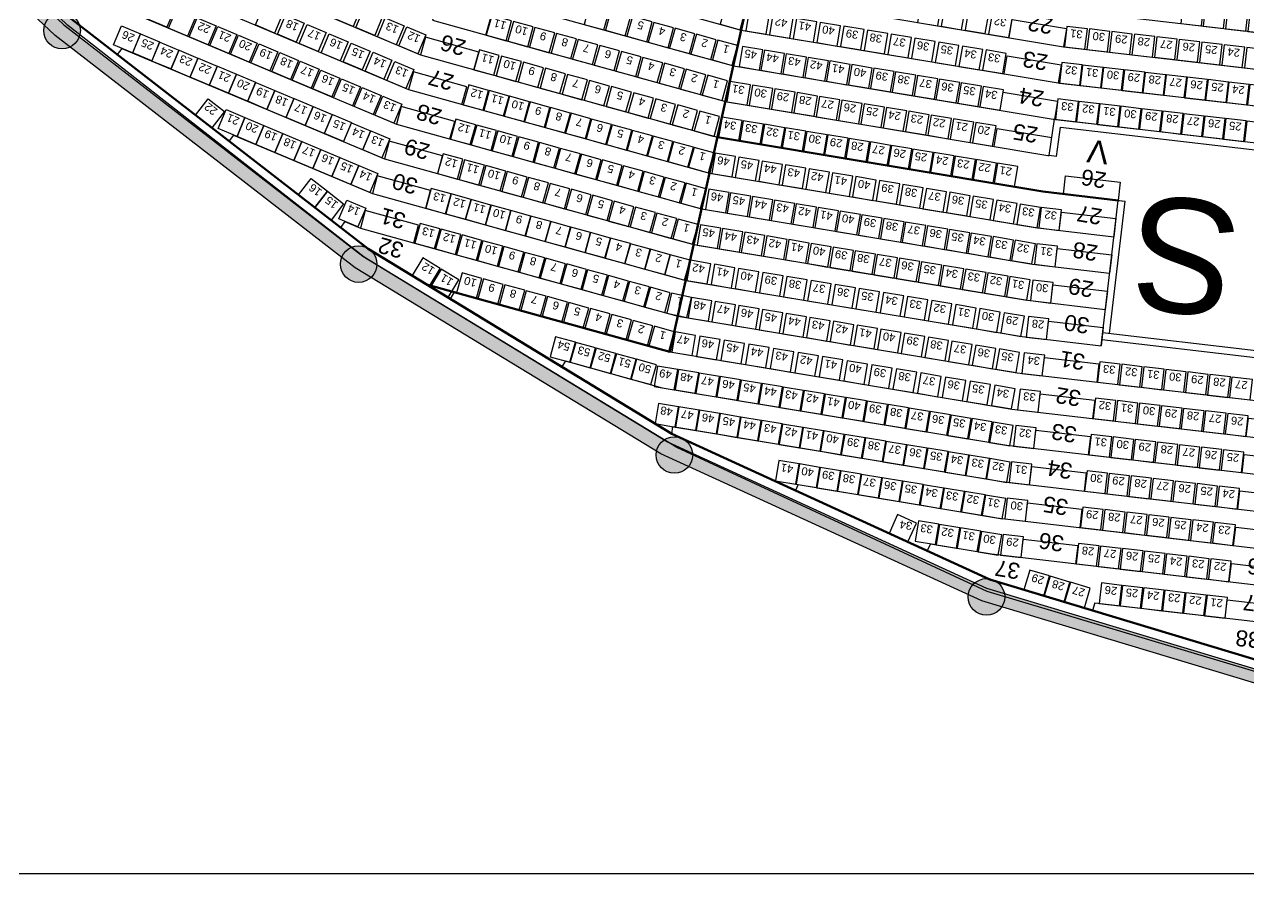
# Model space of a CAD drawing. Header units: millimetres. Extents: x 42980 to 202332, y 27411 to 140378.
# Drawn here: x 79614 to 106381, y 27411 to 45975 of the extents above; entities that cross this region are included whole.
import ezdxf
from ezdxf.enums import TextEntityAlignment as Align

# ---------------------------------------------------------------- set-up
doc = ezdxf.new("R2010")
doc.units = ezdxf.units.MM
doc.header["$LTSCALE"] = 100
doc.layers.get('0').update_dxf_attribs({"linetype": 'CONTINUOUS'})
for name, color, linetype in [('_insida yttervägg arena', 6, 'CONTINUOUS'), ('A-3312-EA-', 7, 'CONTINUOUS'), ('A-3312-FYLL', 7, 'CONTINUOUS'), ('A-3320-EA-', 3, 'CONTINUOUS'), ('A-3320-FYLL', 3, 'CONTINUOUS'), ('G-STOLAR_TELE_2', 3, 'CONTINUOUS'), ('R-RADER', 252, 'CONTINUOUS'), ('R-RADNUMMER', 4, 'CONTINUOUS'), ('R-STOLAR', 1, 'CONTINUOUS'), ('R-STOLNUMMER', 7, 'CONTINUOUS'), ('R-TRAPPA', 254, 'CONTINUOUS'), ('S-RADER', 252, 'CONTINUOUS'), ('S-RADNUMMER', 4, 'CONTINUOUS'), ('S-STOLAR', 1, 'CONTINUOUS'), ('S-STOLNUMMER', 7, 'CONTINUOUS'), ('S-TRAPPA', 254, 'CONTINUOUS'), ('SEKTIONS_NR', 4, 'CONTINUOUS'), ('T-RADER', 252, 'CONTINUOUS'), ('T-RADNUMMER', 4, 'CONTINUOUS'), ('T-STOLAR', 1, 'CONTINUOUS'), ('T-STOLNUMMER', 7, 'CONTINUOUS'), ('T-TRAPPA', 254, 'CONTINUOUS')]:
    doc.layers.add(name, color=color, linetype=linetype)
doc.layers.add('SEKTIONER', color=4, linetype='CONTINUOUS', lineweight=70)
doc.styles.add('ARIAL', font='arial.ttf')

# ---------------------------------------------------------------- blocks, each defined once
blk = doc.blocks.new('*U24')
at = {"layer": 'G-STOLAR_TELE_2'}
blk.add_circle((0, 0), 400, dxfattribs=at)
blk = doc.blocks.new('*U25')
at = {"layer": 'G-STOLAR_TELE_2'}
blk.add_circle((0, 0), 400, dxfattribs=at)
blk = doc.blocks.new('*U26')
at = {"layer": 'G-STOLAR_TELE_2'}
blk.add_circle((0, 0), 400, dxfattribs=at)
blk = doc.blocks.new('*U27')
at = {"layer": 'G-STOLAR_TELE_2'}
blk.add_circle((0, 0), 400, dxfattribs=at)

msp = doc.modelspace()

# ---------------------------------------------------------------- hatches: boundary and pattern name
at = {"layer": 'A-3312-FYLL'}
msp.add_hatch(color=256, dxfattribs=at).paths.add_polyline_path([(129833, 31226), (136958, 33371), (143974, 36585), (150660, 40658), (157173, 45689), (161384, 49663), (161149, 49854), (157029, 45966), (150490, 40906), (143833, 36850), (136852, 33652), (129766, 31519), (122453, 30391), (118753, 30391), (115053, 30391), (107739, 31519), (100653, 33652), (93673, 36850), (87015, 40906), (80476, 45966), (76356, 49854), (76121, 49663), (80332, 45689), (86845, 40658), (93532, 36585), (100547, 33371), (107673, 31226), (115030, 30091), (118753, 30091), (122476, 30091)])
at = {"layer": 'A-3320-FYLL'}
for points in [[(80835, 45841, 1), (80035, 45841, 1)], [(87321, 40736, 1), (86521, 40736, 1)], [(94226, 36562, 1), (93426, 36562, 1)], [(101050, 33459, 1), (100250, 33459, 1)]]:
    msp.add_hatch(color=256, dxfattribs=at).paths.add_polyline_path(points)

# ---------------------------------------------------------------- linework, layer by layer
msp.add_lwpolyline([(42980, 27411), (202332, 27411), (202332, 140378), (42980, 140378)], close=True)
at = {"layer": '_insida yttervägg arena'}
msp.add_lwpolyline([(107811, 31440), (100662, 33578), (93879, 36728), (87039, 40891), (80555, 45963), (76531, 49816), (77656, 50829), (74726, 54695)], dxfattribs=at)
at = {"layer": 'A-3312-EA-'}
for p, q in [((76356, 49854), (80476, 45966)), ((80281, 45737), (76121, 49663)), ((80476, 45966), (87015, 40906)), ((86844, 40658), (80281, 45737)), ((87015, 40906), (93673, 36850)), ((93532, 36585), (86844, 40658)), ((93673, 36850), (100653, 33652)), ((100547, 33371), (93532, 36585)), ((100653, 33652), (107739, 31519)), ((107673, 31226), (100547, 33371))]:
    msp.add_line(p, q, dxfattribs=at)
at = {"layer": 'R-RADER'}
for p, q in [((95461, 46637), (102331, 45490)), ((102443, 46283), (108810, 45539)), ((95288, 45854), (102219, 44698)), ((102331, 45490), (108739, 44742)), ((95115, 45072), (102107, 43906)), ((102219, 44698), (108668, 43945)), ((94941, 44290), (101994, 43113)), ((102107, 43906), (102135, 43902)), ((94768, 43508), (101882, 42321)), ((101994, 43113), (102024, 43110)), ((101882, 42321), (103681, 42111))]:
    msp.add_line(p, q, dxfattribs=at)
at = {"layer": 'R-STOLAR'}
for points in [[(99663, 46392), (99219, 46466), (99145, 46022), (99589, 45948)], [(100181, 46305), (99737, 46379), (99663, 45936), (100107, 45861)], [(105401, 46390), (104954, 46443), (104902, 45996), (105349, 45943)], [(105888, 46334), (105441, 46386), (105389, 45939), (105836, 45887)], [(106375, 46277), (105928, 46329), (105875, 45882), (106322, 45830)], [(95906, 46208), (95462, 46282), (95388, 45838), (95832, 45764)], [(96424, 46121), (95980, 46195), (95906, 45751), (96350, 45677)], [(96942, 46035), (96498, 46109), (96424, 45665), (96868, 45591)], [(100699, 46219), (100255, 46293), (100181, 45849), (100625, 45775)], [(101216, 46133), (100773, 46207), (100698, 45763), (101142, 45689)], [(106861, 46220), (106414, 46272), (106362, 45825), (106809, 45773)], [(97459, 45948), (97016, 46022), (96942, 45579), (97385, 45504)], [(97977, 45862), (97533, 45936), (97459, 45492), (97903, 45418)], [(98495, 45776), (98051, 45850), (97977, 45406), (98421, 45332)], [(102856, 45882), (102409, 45934), (102356, 45487), (102803, 45435)], [(103347, 45825), (102900, 45877), (102848, 45430), (103295, 45378)], [(103839, 45767), (103392, 45820), (103340, 45373), (103787, 45320)], [(99013, 45689), (98569, 45763), (98495, 45319), (98939, 45245)], [(99531, 45603), (99087, 45677), (99013, 45233), (99457, 45159)], [(100049, 45516), (99605, 45590), (99531, 45147), (99975, 45072)], [(100567, 45430), (100123, 45504), (100049, 45060), (100492, 44986)], [(104330, 45710), (103884, 45762), (103831, 45315), (104278, 45263)], [(104822, 45653), (104375, 45705), (104323, 45258), (104770, 45206)], [(105314, 45595), (104867, 45647), (104815, 45200), (105262, 45148)], [(105805, 45538), (105359, 45590), (105306, 45143), (105753, 45091)], [(106297, 45480), (105850, 45533), (105798, 45086), (106245, 45033)], [(95758, 45423), (95314, 45497), (95240, 45053), (95684, 44979)], [(96237, 45343), (95793, 45417), (95719, 44973), (96163, 44899)], [(96715, 45263), (96271, 45337), (96197, 44893), (96641, 44819)], [(97193, 45183), (96750, 45257), (96676, 44813), (97119, 44739)], [(101084, 45344), (100641, 45418), (100566, 44974), (101010, 44900)], [(106789, 45423), (106342, 45475), (106290, 45028), (106737, 44976)], [(97672, 45103), (97228, 45177), (97154, 44733), (97598, 44659)], [(98150, 45023), (97706, 45098), (97632, 44654), (98076, 44580)], [(98629, 44944), (98185, 45018), (98111, 44574), (98555, 44500)], [(102743, 45090), (102296, 45142), (102244, 44695), (102691, 44643)], [(103200, 45037), (102753, 45089), (102701, 44642), (103148, 44590)], [(103657, 44983), (103210, 45035), (103158, 44588), (103605, 44536)], [(104114, 44930), (103667, 44982), (103615, 44535), (104062, 44483)], [(95489, 44655), (95045, 44729), (94971, 44285), (95415, 44211)], [(99107, 44864), (98663, 44938), (98589, 44494), (99033, 44420)], [(99585, 44784), (99142, 44858), (99067, 44414), (99511, 44340)], [(100064, 44704), (99620, 44778), (99546, 44334), (99990, 44260)], [(104571, 44876), (104124, 44929), (104072, 44482), (104519, 44430)], [(105028, 44823), (104581, 44875), (104529, 44428), (104976, 44376)], [(105485, 44770), (105038, 44822), (104985, 44375), (105432, 44323)], [(105941, 44716), (105495, 44769), (105442, 44322), (105889, 44269)], [(106398, 44663), (105951, 44715), (105899, 44268), (106346, 44216)], [(95977, 44574), (95533, 44648), (95459, 44204), (95903, 44130)], [(96465, 44492), (96021, 44566), (95947, 44122), (96391, 44048)], [(96953, 44411), (96510, 44485), (96436, 44041), (96879, 43967)], [(100542, 44624), (100098, 44698), (100024, 44255), (100468, 44181)], [(101021, 44545), (100577, 44619), (100503, 44175), (100946, 44101)], [(106855, 44610), (106408, 44662), (106356, 44215), (106803, 44163)], [(97442, 44329), (96998, 44403), (96924, 43959), (97368, 43885)], [(97930, 44248), (97486, 44322), (97412, 43878), (97856, 43804)], [(98418, 44166), (97974, 44240), (97900, 43796), (98344, 43722)], [(102660, 44294), (102213, 44346), (102160, 43899), (102607, 43847)], [(103119, 44241), (102672, 44293), (102619, 43846), (103066, 43794)], [(103577, 44187), (103130, 44239), (103078, 43792), (103525, 43740)], [(104036, 44133), (103589, 44186), (103537, 43739), (103984, 43686)], [(95310, 43874), (94867, 43948), (94792, 43504), (95236, 43430)], [(98906, 44085), (98463, 44159), (98389, 43715), (98832, 43641)], [(99395, 44003), (98951, 44077), (98877, 43634), (99321, 43559)], [(99883, 43922), (99439, 43996), (99365, 43552), (99809, 43478)], [(100371, 43840), (99927, 43914), (99853, 43471), (100297, 43397)], [(104495, 44080), (104048, 44132), (103996, 43685), (104443, 43633)], [(104954, 44026), (104507, 44078), (104455, 43632), (104902, 43579)], [(105413, 43973), (104966, 44025), (104914, 43578), (105361, 43526)], [(105872, 43919), (105425, 43971), (105373, 43524), (105820, 43472)], [(106331, 43866), (105884, 43918), (105832, 43471), (106279, 43419)], [(95774, 43796), (95330, 43870), (95256, 43427), (95700, 43352)], [(96238, 43719), (95794, 43793), (95720, 43349), (96164, 43275)], [(96701, 43642), (96257, 43716), (96183, 43272), (96627, 43198)], [(97165, 43564), (96721, 43638), (96647, 43195), (97091, 43120)], [(100859, 43759), (100416, 43833), (100342, 43389), (100785, 43315)], [(106790, 43812), (106343, 43864), (106290, 43417), (106737, 43365)], [(97628, 43487), (97184, 43561), (97110, 43117), (97554, 43043)], [(98092, 43410), (97648, 43484), (97574, 43040), (98018, 42966)], [(98556, 43332), (98112, 43406), (98038, 42962), (98481, 42888)], [(99019, 43255), (98575, 43329), (98501, 42885), (98945, 42811)], [(99483, 43178), (99039, 43252), (98965, 42808), (99409, 42734)], [(99946, 43100), (99502, 43174), (99428, 42730), (99872, 42656)], [(100410, 43023), (99966, 43097), (99892, 42653), (100336, 42579)], [(100873, 42946), (100430, 43020), (100356, 42576), (100799, 42502)], [(101337, 42868), (100893, 42942), (100819, 42498), (101263, 42424)]]:
    msp.add_lwpolyline(points, close=True, dxfattribs=at)
at = {"layer": 'R-TRAPPA'}
for p, q in [((102024, 43110), (102135, 43902)), ((102135, 43902), (108597, 43148)), ((100820, 43309), (100886, 43704)), ((100886, 43704), (102080, 43505)), ((102178, 43092), (102268, 43731)), ((102178, 43092), (102024, 43110))]:
    msp.add_line(p, q, dxfattribs=at)
for points in [[(101148, 45688), (101213, 46082), (102397, 45885), (102331, 45490)], [(101035, 44896), (101101, 45290), (102285, 45093), (102219, 44698)], [(100952, 44100), (101017, 44494), (102201, 44297), (102135, 43902)], [(102268, 43731), (108402, 43015)], [(102335, 42268), (102381, 42665), (103573, 42526), (103527, 42129)]]:
    msp.add_lwpolyline(points, dxfattribs=at)
at = {"layer": 'S-RADER'}
for p, q in [((94595, 42726), (101770, 41529)), ((94422, 41944), (101657, 40736)), ((101770, 41529), (103434, 41334)), ((87128, 41071), (93767, 37027)), ((94248, 41162), (101545, 39944)), ((101657, 40736), (103341, 40540)), ((94075, 40379), (101433, 39152)), ((101545, 39944), (103249, 39745)), ((93902, 39597), (101321, 38359)), ((101433, 39152), (103156, 38951)), ((93729, 38815), (101208, 37567)), ((91441, 38620), (91363, 38491)), ((91441, 38620), (93555, 38033)), ((101321, 38359), (108100, 37568)), ((93555, 38033), (101096, 36775)), ((101208, 37567), (108029, 36771)), ((93767, 37027), (93793, 37182)), ((93767, 37027), (100724, 33840)), ((93793, 37182), (100984, 35982)), ((101096, 36775), (107958, 35974)), ((96529, 35915), (96471, 35788)), ((96529, 35915), (100871, 35190)), ((100984, 35982), (107887, 35176)), ((100871, 35190), (107816, 34379)), ((99426, 34620), (99356, 34467)), ((99426, 34620), (100759, 34398)), ((100759, 34398), (107745, 33582)), ((100724, 33840), (107783, 31715)), ((103021, 33328), (102971, 33163)), ((103021, 33328), (107675, 32785))]:
    msp.add_line(p, q, dxfattribs=at)
at = {"layer": 'S-STOLAR'}
for points in [[(95163, 43087), (94719, 43161), (94645, 42717), (95089, 42643)], [(95676, 43002), (95232, 43076), (95158, 42632), (95602, 42558)], [(96189, 42916), (95745, 42990), (95671, 42546), (96115, 42472)], [(96702, 42830), (96258, 42905), (96184, 42461), (96628, 42387)], [(97215, 42745), (96771, 42819), (96697, 42375), (97141, 42301)], [(97728, 42659), (97284, 42733), (97210, 42290), (97654, 42215)], [(98241, 42574), (97797, 42648), (97723, 42204), (98167, 42130)], [(98754, 42488), (98310, 42562), (98236, 42118), (98680, 42044)], [(95021, 42300), (94578, 42374), (94503, 41930), (94947, 41856)], [(95500, 42220), (95056, 42294), (94982, 41850), (95426, 41776)], [(99267, 42403), (98823, 42477), (98749, 42033), (99192, 41959)], [(99779, 42317), (99336, 42391), (99262, 41947), (99705, 41873)], [(100292, 42231), (99848, 42306), (99774, 41862), (100218, 41788)], [(95978, 42140), (95534, 42214), (95460, 41770), (95904, 41696)], [(96457, 42060), (96013, 42134), (95939, 41691), (96382, 41616)], [(96935, 41981), (96491, 42055), (96417, 41611), (96861, 41537)], [(100805, 42146), (100361, 42220), (100287, 41776), (100731, 41702)], [(101318, 42060), (100874, 42134), (100800, 41690), (101244, 41616)], [(101831, 41975), (101387, 42049), (101313, 41605), (101757, 41531)], [(97413, 41901), (96969, 41975), (96895, 41531), (97339, 41457)], [(97892, 41821), (97448, 41895), (97374, 41451), (97818, 41377)], [(98370, 41741), (97926, 41815), (97852, 41371), (98296, 41297)], [(102294, 41921), (101848, 41973), (101795, 41526), (102242, 41474)], [(94840, 41519), (94396, 41593), (94322, 41149), (94766, 41075)], [(95323, 41438), (94879, 41512), (94805, 41069), (95249, 40995)], [(98848, 41661), (98405, 41735), (98331, 41291), (98774, 41217)], [(99327, 41581), (98883, 41656), (98809, 41212), (99253, 41138)], [(99805, 41502), (99361, 41576), (99287, 41132), (99731, 41058)], [(100284, 41422), (99840, 41496), (99766, 41052), (100210, 40978)], [(95807, 41358), (95363, 41432), (95289, 40988), (95733, 40914)], [(96290, 41277), (95846, 41351), (95772, 40907), (96216, 40833)], [(96773, 41196), (96329, 41271), (96255, 40827), (96699, 40753)], [(100762, 41342), (100318, 41416), (100244, 40972), (100688, 40898)], [(101240, 41262), (100797, 41336), (100722, 40892), (101166, 40818)], [(101719, 41182), (101275, 41256), (101201, 40813), (101645, 40739)], [(97257, 41116), (96813, 41190), (96739, 40746), (97183, 40672)], [(97740, 41035), (97296, 41109), (97222, 40665), (97666, 40591)], [(98223, 40955), (97779, 41029), (97705, 40585), (98149, 40511)], [(102202, 41126), (101755, 41178), (101703, 40731), (102149, 40679)], [(94619, 40745), (94175, 40819), (94101, 40375), (94545, 40301)], [(95147, 40657), (94703, 40731), (94629, 40287), (95073, 40213)], [(98707, 40874), (98263, 40948), (98189, 40504), (98633, 40430)], [(99190, 40793), (98746, 40867), (98672, 40423), (99116, 40349)], [(99673, 40713), (99229, 40787), (99155, 40343), (99599, 40269)], [(100157, 40632), (99713, 40706), (99639, 40262), (100082, 40188)], [(95674, 40569), (95230, 40643), (95156, 40199), (95600, 40125)], [(96202, 40481), (95758, 40555), (95684, 40111), (96128, 40037)], [(96730, 40393), (96286, 40467), (96212, 40023), (96656, 39949)], [(100640, 40551), (100196, 40625), (100122, 40182), (100566, 40107)], [(101123, 40471), (100679, 40545), (100605, 40101), (101049, 40027)], [(101607, 40390), (101163, 40464), (101089, 40020), (101532, 39946)], [(97257, 40305), (96814, 40379), (96739, 39935), (97183, 39861)], [(97785, 40217), (97341, 40291), (97267, 39847), (97711, 39773)], [(98313, 40129), (97869, 40203), (97795, 39759), (98239, 39685)], [(102109, 40331), (101662, 40384), (101610, 39937), (102057, 39884)], [(94644, 39930), (94200, 40004), (94126, 39560), (94570, 39486)], [(95162, 39843), (94718, 39917), (94644, 39473), (95088, 39399)], [(98841, 40040), (98397, 40115), (98323, 39671), (98766, 39597)], [(99368, 39952), (98924, 40027), (98850, 39583), (99294, 39509)], [(99896, 39864), (99452, 39938), (99378, 39495), (99822, 39421)], [(95680, 39757), (95236, 39831), (95162, 39387), (95606, 39313)], [(96198, 39670), (95754, 39744), (95680, 39301), (96123, 39227)], [(96715, 39584), (96272, 39658), (96197, 39214), (96641, 39140)], [(100424, 39776), (99980, 39850), (99906, 39407), (100350, 39333)], [(100951, 39688), (100507, 39762), (100433, 39319), (100877, 39244)], [(101479, 39600), (101035, 39674), (100961, 39230), (101405, 39156)], [(97233, 39498), (96789, 39572), (96715, 39128), (97159, 39054)], [(97751, 39411), (97307, 39485), (97233, 39041), (97677, 38967)], [(98269, 39325), (97825, 39399), (97751, 38955), (98195, 38881)], [(102016, 39537), (101569, 39589), (101517, 39142), (101964, 39090)], [(91660, 39026), (91227, 39146), (91106, 38712), (91540, 38592)], [(94286, 39178), (93842, 39252), (93768, 38808), (94212, 38734)], [(94824, 39089), (94380, 39163), (94306, 38719), (94750, 38645)], [(98787, 39238), (98343, 39312), (98269, 38869), (98713, 38795)], [(99305, 39152), (98861, 39226), (98787, 38782), (99231, 38708)], [(99822, 39066), (99379, 39140), (99304, 38696), (99748, 38622)], [(92104, 38903), (91670, 39023), (91550, 38589), (91983, 38469)], [(92547, 38780), (92113, 38900), (91993, 38466), (92427, 38346)], [(95361, 38999), (94917, 39073), (94843, 38629), (95287, 38555)], [(95899, 38909), (95455, 38983), (95381, 38539), (95825, 38465)], [(96436, 38819), (95993, 38894), (95918, 38450), (96362, 38376)], [(100340, 38979), (99896, 39053), (99822, 38609), (100266, 38535)], [(100858, 38893), (100414, 38967), (100340, 38523), (100784, 38449)], [(101376, 38806), (100932, 38880), (100858, 38437), (101302, 38363)], [(92990, 38657), (92557, 38777), (92436, 38343), (92870, 38223)], [(93433, 38534), (93000, 38654), (92880, 38220), (93313, 38100)], [(96974, 38730), (96530, 38804), (96456, 38360), (96900, 38286)], [(97512, 38640), (97068, 38714), (96994, 38270), (97437, 38196)], [(98049, 38550), (97605, 38624), (97531, 38181), (97975, 38107)], [(101923, 38742), (101476, 38794), (101424, 38347), (101871, 38295)], [(103574, 38549), (103127, 38602), (103075, 38155), (103522, 38102)], [(104056, 38493), (103609, 38545), (103557, 38098), (104004, 38046)], [(93898, 38432), (93454, 38506), (93380, 38062), (93824, 37988)], [(94357, 38355), (93913, 38429), (93839, 37986), (94283, 37912)], [(94815, 38279), (94371, 38353), (94297, 37909), (94741, 37835)], [(98587, 38461), (98143, 38535), (98069, 38091), (98513, 38017)], [(99124, 38371), (98680, 38445), (98606, 38001), (99050, 37927)], [(99662, 38281), (99218, 38355), (99144, 37912), (99588, 37837)], [(104538, 38437), (104091, 38489), (104039, 38042), (104486, 37990)], [(105020, 38381), (104573, 38433), (104520, 37986), (104967, 37934)], [(105501, 38324), (105054, 38377), (105002, 37930), (105449, 37877)], [(105983, 38268), (105536, 38320), (105484, 37873), (105931, 37821)], [(95274, 38202), (94830, 38276), (94756, 37833), (95200, 37759)], [(95733, 38126), (95289, 38200), (95215, 37756), (95659, 37682)], [(96191, 38049), (95747, 38123), (95673, 37680), (96117, 37605)], [(96650, 37973), (96206, 38047), (96132, 37603), (96576, 37529)], [(100199, 38192), (99756, 38266), (99681, 37822), (100125, 37748)], [(100737, 38102), (100293, 38176), (100219, 37732), (100663, 37658)], [(101275, 38012), (100831, 38086), (100757, 37642), (101200, 37568)], [(106465, 38212), (106018, 38264), (105966, 37817), (106413, 37765)], [(97109, 37896), (96665, 37970), (96591, 37526), (97035, 37452)], [(97567, 37820), (97123, 37894), (97049, 37450), (97493, 37376)], [(98026, 37743), (97582, 37817), (97508, 37373), (97952, 37299)], [(101831, 37948), (101384, 38000), (101331, 37553), (101778, 37501)], [(103482, 37755), (103035, 37807), (102983, 37360), (103429, 37308)], [(103963, 37698), (103516, 37751), (103464, 37304), (103911, 37252)], [(93919, 37617), (93476, 37691), (93402, 37248), (93845, 37173)], [(94368, 37542), (93924, 37617), (93850, 37173), (94294, 37099)], [(94818, 37467), (94374, 37542), (94300, 37098), (94743, 37024)], [(98485, 37667), (98041, 37741), (97967, 37297), (98411, 37223)], [(98943, 37590), (98499, 37664), (98425, 37220), (98869, 37146)], [(99402, 37514), (98958, 37588), (98884, 37144), (99328, 37070)], [(99861, 37437), (99417, 37511), (99343, 37067), (99787, 36993)], [(104445, 37642), (103998, 37694), (103946, 37247), (104393, 37195)], [(104927, 37586), (104480, 37638), (104428, 37191), (104875, 37139)], [(105409, 37530), (104962, 37582), (104909, 37135), (105356, 37083)], [(105890, 37473), (105443, 37526), (105391, 37079), (105838, 37027)], [(95271, 37392), (94827, 37466), (94753, 37022), (95197, 36948)], [(95725, 37316), (95281, 37390), (95207, 36946), (95651, 36872)], [(96179, 37240), (95735, 37314), (95661, 36871), (96105, 36797)], [(96632, 37165), (96189, 37239), (96115, 36795), (96558, 36721)], [(100319, 37361), (99875, 37435), (99801, 36991), (100245, 36917)], [(100778, 37284), (100334, 37358), (100260, 36914), (100704, 36840)], [(101237, 37208), (100793, 37282), (100719, 36838), (101163, 36764)], [(106372, 37417), (105925, 37469), (105873, 37022), (106320, 36970)], [(97086, 37089), (96642, 37163), (96568, 36719), (97012, 36645)], [(97540, 37013), (97096, 37087), (97022, 36643), (97466, 36569)], [(97994, 36938), (97550, 37012), (97476, 36568), (97920, 36494)], [(101738, 37153), (101291, 37205), (101239, 36758), (101686, 36706)], [(103389, 36960), (102942, 37012), (102890, 36565), (103337, 36513)], [(103871, 36904), (103424, 36956), (103371, 36509), (103818, 36457)], [(98447, 36862), (98003, 36936), (97929, 36492), (98373, 36418)], [(98901, 36786), (98457, 36860), (98383, 36416), (98827, 36342)], [(99355, 36710), (98911, 36785), (98837, 36341), (99281, 36267)], [(99809, 36635), (99365, 36709), (99291, 36265), (99734, 36191)], [(104352, 36848), (103905, 36900), (103853, 36453), (104300, 36401)], [(104834, 36791), (104387, 36844), (104335, 36397), (104782, 36344)], [(105316, 36735), (104869, 36787), (104817, 36340), (105264, 36288)], [(105798, 36679), (105351, 36731), (105298, 36284), (105745, 36232)], [(106279, 36623), (105832, 36675), (105780, 36228), (106227, 36176)], [(96553, 36367), (96109, 36441), (96035, 35997), (96479, 35923)], [(100262, 36559), (99818, 36633), (99744, 36189), (100188, 36115)], [(100716, 36483), (100272, 36557), (100198, 36114), (100642, 36039)], [(101170, 36408), (100726, 36482), (100652, 36038), (101096, 35964)], [(101645, 36358), (101198, 36411), (101146, 35964), (101593, 35911)], [(97005, 36291), (96561, 36366), (96487, 35922), (96931, 35848)], [(97456, 36216), (97013, 36290), (96939, 35846), (97382, 35772)], [(97908, 36141), (97464, 36215), (97390, 35771), (97834, 35697)], [(98360, 36065), (97916, 36139), (97842, 35696), (98286, 35622)], [(103296, 36166), (102849, 36218), (102797, 35771), (103244, 35719)], [(103778, 36109), (103331, 36161), (103279, 35714), (103726, 35662)], [(98812, 35990), (98368, 36064), (98294, 35620), (98738, 35546)], [(99263, 35915), (98820, 35989), (98746, 35545), (99189, 35471)], [(99715, 35839), (99271, 35913), (99197, 35469), (99641, 35395)], [(104260, 36053), (103813, 36105), (103760, 35658), (104207, 35606)], [(104741, 35997), (104294, 36049), (104242, 35602), (104689, 35550)], [(105223, 35941), (104776, 35993), (104724, 35546), (105171, 35494)], [(105705, 35884), (105258, 35936), (105206, 35490), (105653, 35437)], [(106186, 35828), (105739, 35880), (105687, 35433), (106134, 35381)], [(100167, 35764), (99723, 35838), (99649, 35394), (100093, 35320)], [(100619, 35689), (100175, 35763), (100101, 35319), (100545, 35245)], [(101071, 35613), (100627, 35687), (100553, 35243), (100996, 35169)], [(101552, 35564), (101105, 35616), (101053, 35169), (101500, 35117)], [(103203, 35371), (102756, 35423), (102704, 34976), (103151, 34924)], [(103685, 35315), (103238, 35367), (103186, 34920), (103633, 34868)], [(99117, 35071), (98708, 35258), (98521, 34849), (98930, 34662)], [(99607, 35046), (99163, 35120), (99089, 34676), (99533, 34602)], [(104167, 35258), (103720, 35311), (103668, 34864), (104115, 34811)], [(104648, 35202), (104202, 35254), (104149, 34807), (104596, 34755)], [(105130, 35146), (104683, 35198), (104631, 34751), (105078, 34699)], [(105612, 35090), (105165, 35142), (105113, 34695), (105560, 34643)], [(106094, 35033), (105647, 35086), (105595, 34639), (106041, 34586)], [(100066, 34970), (99622, 35044), (99548, 34600), (99992, 34526)], [(100524, 34893), (100081, 34967), (100006, 34523), (100450, 34449)], [(100983, 34817), (100539, 34891), (100465, 34447), (100909, 34373)], [(101459, 34769), (101012, 34821), (100960, 34374), (101407, 34322)], [(103111, 34576), (102664, 34629), (102611, 34182), (103058, 34129)], [(103592, 34520), (103145, 34572), (103093, 34125), (103540, 34073)], [(104074, 34464), (103627, 34516), (103575, 34069), (104022, 34017)], [(104556, 34408), (104109, 34460), (104057, 34013), (104504, 33961)], [(105037, 34351), (104590, 34404), (104538, 33957), (104985, 33904)], [(105519, 34295), (105072, 34347), (105020, 33900), (105467, 33848)], [(106001, 34239), (105554, 34291), (105502, 33844), (105949, 33792)], [(102031, 33917), (101600, 34046), (101470, 33615), (101901, 33486)], [(102476, 33782), (102045, 33912), (101915, 33481), (102346, 33352)], [(102921, 33648), (102490, 33778), (102360, 33347), (102791, 33218)], [(103611, 33712), (103164, 33765), (103112, 33318), (103559, 33265)], [(104073, 33659), (103626, 33711), (103574, 33264), (104021, 33212)], [(104535, 33605), (104088, 33657), (104036, 33210), (104483, 33158)], [(104997, 33551), (104550, 33603), (104497, 33156), (104944, 33104)], [(105459, 33497), (105012, 33549), (104959, 33102), (105406, 33050)], [(105920, 33443), (105473, 33495), (105421, 33048), (105868, 32996)]]:
    msp.add_lwpolyline(points, close=True, dxfattribs=at)
at = {"layer": 'S-TRAPPA'}
for p, q in [((103156, 38951), (103527, 42129)), ((103344, 39222), (103681, 42111)), ((103527, 42129), (103681, 42111)), ((103172, 39086), (106533, 38693)), ((103190, 39240), (106551, 38847))]:
    msp.add_line(p, q, dxfattribs=at)
for points in [[(102242, 41474), (102289, 41871), (103481, 41732), (103434, 41334)], [(102149, 40679), (102196, 41076), (103388, 40937), (103341, 40540)], [(102057, 39884), (102103, 40282), (103295, 40142), (103249, 39745)], [(101964, 39090), (102010, 39487), (103202, 39348), (103156, 38951)], [(101871, 38295), (101918, 38692), (103109, 38553), (103063, 38156)], [(101778, 37501), (101825, 37898), (103017, 37759), (102970, 37361)], [(106332, 36969), (106378, 37366), (107570, 37227), (107524, 36830)], [(101686, 36706), (101732, 37103), (102924, 36964), (102877, 36567)], [(106239, 36174), (106286, 36572), (107478, 36432), (107431, 36035)], [(101593, 35911), (101639, 36309), (102831, 36169), (102785, 35772)], [(106147, 35380), (106193, 35777), (107385, 35638), (107338, 35240)], [(101500, 35117), (101546, 35514), (102738, 35375), (102692, 34978)], [(106054, 34585), (106100, 34982), (107292, 34843), (107246, 34446)], [(101407, 34322), (101454, 34719), (102646, 34580), (102599, 34183)], [(105961, 33790), (106007, 34188), (107199, 34049), (107153, 33651)], [(105868, 32996), (105915, 33393), (107106, 33254), (107060, 32857)]]:
    msp.add_lwpolyline(points, dxfattribs=at)
at = {"layer": 'SEKTIONER'}
for p, q in [((99645, 65528), (93729, 38815)), ((101882, 42321), (94768, 43508)), ((103527, 42129), (101882, 42321)), ((93729, 38815), (88408, 40291))]:
    msp.add_line(p, q, dxfattribs=at)
msp.add_lwpolyline([(76512, 49982), (80572, 46150), (87128, 41071), (93767, 37027), (100724, 33840), (107783, 31715), (114974, 30606)], dxfattribs=at)
at = {"layer": 'T-RADER'}
for p, q in [((81597, 48126), (88274, 45310)), ((81228, 47413), (88011, 44553)), ((89063, 47582), (95288, 45854)), ((80858, 46701), (87747, 43795)), ((88800, 46824), (95115, 45072)), ((80572, 46150), (84086, 43428)), ((88537, 46067), (94941, 44290)), ((81742, 45453), (81642, 45321)), ((81742, 45453), (87484, 43038)), ((88274, 45310), (94768, 43508)), ((88011, 44553), (94595, 42726)), ((87747, 43795), (94422, 41944)), ((83850, 43611), (87128, 41071)), ((84185, 43558), (84086, 43428)), ((84185, 43558), (87221, 42281)), ((87484, 43038), (94248, 41162)), ((87221, 42281), (94075, 40379)), ((86622, 41665), (86522, 41534)), ((86622, 41665), (86958, 41524)), ((86958, 41524), (93902, 39597)), ((89009, 40124), (88920, 39979)), ((89009, 40124), (93729, 38815))]:
    msp.add_line(p, q, dxfattribs=at)
at = {"layer": 'T-STOLAR'}
for points in [[(82485, 46503), (82899, 46328), (82724, 45914), (82310, 46089)], [(82936, 46313), (83351, 46138), (83176, 45723), (82761, 45898)], [(84839, 46378), (85254, 46204), (85079, 45789), (84664, 45964)], [(86559, 46521), (86974, 46346), (86799, 45932), (86384, 46107)], [(87032, 46322), (87446, 46147), (87272, 45732), (86857, 45907)], [(92405, 46291), (91972, 46411), (91851, 45978), (92285, 45857)], [(95383, 46295), (94949, 46415), (94829, 45982), (95262, 45861)], [(83388, 46122), (83802, 45948), (83627, 45533), (83213, 45708)], [(85318, 46176), (85733, 46002), (85558, 45587), (85144, 45762)], [(87504, 46123), (87919, 45948), (87744, 45533), (87330, 45708)], [(90266, 46054), (89833, 46174), (89712, 45741), (90146, 45621)], [(90739, 45923), (90305, 46043), (90185, 45610), (90618, 45490)], [(92873, 46161), (92439, 46282), (92319, 45848), (92752, 45728)], [(93340, 46032), (92906, 46152), (92786, 45718), (93220, 45598)], [(81735, 45944), (82150, 45770), (81975, 45355), (81560, 45529)], [(83839, 45932), (84254, 45757), (84079, 45343), (83664, 45517)], [(85798, 45974), (86212, 45799), (86037, 45385), (85623, 45560)], [(86277, 45772), (86691, 45597), (86516, 45183), (86102, 45358)], [(87977, 45923), (88392, 45748), (88217, 45334), (87802, 45509)], [(91211, 45792), (90777, 45912), (90657, 45479), (91090, 45359)], [(91683, 45661), (91249, 45781), (91129, 45348), (91563, 45228)], [(93807, 45902), (93374, 46022), (93253, 45589), (93687, 45468)], [(94275, 45772), (93841, 45893), (93721, 45459), (94154, 45339)], [(82154, 45768), (82569, 45593), (82395, 45178), (81980, 45353)], [(82574, 45591), (82988, 45417), (82814, 45002), (82399, 45176)], [(84291, 45742), (84705, 45567), (84530, 45152), (84116, 45327)], [(84742, 45551), (85157, 45376), (84982, 44962), (84567, 45137)], [(86756, 45570), (87170, 45395), (86996, 44981), (86581, 45156)], [(92155, 45530), (91721, 45650), (91601, 45217), (92035, 45097)], [(92627, 45399), (92194, 45519), (92073, 45086), (92507, 44966)], [(94742, 45643), (94308, 45763), (94188, 45329), (94622, 45209)], [(95209, 45513), (94776, 45633), (94656, 45200), (95089, 45079)], [(82993, 45415), (83408, 45240), (83233, 44826), (82819, 45000)], [(83412, 45239), (83827, 45064), (83653, 44649), (83238, 44824)], [(85194, 45361), (85608, 45186), (85433, 44771), (85019, 44946)], [(87235, 45368), (87650, 45193), (87475, 44779), (87060, 44953)], [(89997, 45299), (89563, 45419), (89443, 44985), (89876, 44865)], [(90479, 45165), (90045, 45285), (89925, 44852), (90358, 44731)], [(93099, 45268), (92666, 45388), (92545, 44955), (92979, 44835)], [(93572, 45137), (93138, 45257), (93018, 44824), (93451, 44704)], [(83832, 45062), (84247, 44888), (84072, 44473), (83657, 44647)], [(85645, 45170), (86060, 44996), (85885, 44581), (85470, 44756)], [(86097, 44980), (86511, 44805), (86336, 44390), (85922, 44565)], [(87714, 45166), (88129, 44991), (87954, 44576), (87539, 44751)], [(90960, 45031), (90527, 45152), (90406, 44718), (90840, 44598)], [(91442, 44898), (91009, 45018), (90888, 44584), (91322, 44464)], [(94044, 45006), (93610, 45126), (93490, 44693), (93923, 44573)], [(94516, 44875), (94082, 44995), (93962, 44562), (94396, 44442)], [(84251, 44886), (84666, 44711), (84492, 44297), (84077, 44471)], [(84671, 44709), (85086, 44535), (84911, 44120), (84496, 44295)], [(86548, 44790), (86963, 44615), (86788, 44200), (86373, 44375)], [(91924, 44764), (91490, 44884), (91370, 44451), (91804, 44330)], [(92406, 44630), (91972, 44751), (91852, 44317), (92285, 44197)], [(94988, 44744), (94554, 44864), (94434, 44431), (94868, 44311)], [(85090, 44533), (85505, 44359), (85331, 43944), (84916, 44118)], [(87000, 44599), (87414, 44424), (87239, 44010), (86825, 44185)], [(89761, 44534), (89327, 44654), (89207, 44221), (89641, 44100)], [(90209, 44410), (89775, 44530), (89655, 44096), (90089, 43976)], [(92888, 44497), (92454, 44617), (92334, 44183), (92767, 44063)], [(93369, 44363), (92936, 44483), (92815, 44050), (93249, 43929)], [(83633, 44348), (83989, 44072), (83713, 43717), (83357, 43992)], [(85510, 44357), (85924, 44182), (85750, 43767), (85335, 43942)], [(85929, 44180), (86344, 44006), (86169, 43591), (85755, 43766)], [(87451, 44409), (87866, 44234), (87691, 43819), (87276, 43994)], [(90657, 44285), (90223, 44406), (90103, 43972), (90537, 43852)], [(91105, 44161), (90671, 44281), (90551, 43848), (90985, 43727)], [(93851, 44229), (93418, 44350), (93297, 43916), (93731, 43796)], [(94333, 44096), (93899, 44216), (93779, 43782), (94213, 43662)], [(84021, 44115), (84435, 43940), (84261, 43526), (83846, 43700)], [(84435, 43940), (84850, 43766), (84676, 43351), (84261, 43526)], [(86348, 44004), (86763, 43830), (86589, 43415), (86174, 43589)], [(89482, 43781), (89048, 43902), (88928, 43468), (89361, 43348)], [(91553, 44037), (91120, 44157), (90999, 43723), (91433, 43603)], [(92001, 43912), (91568, 44033), (91447, 43599), (91881, 43479)], [(92449, 43788), (92016, 43908), (91895, 43475), (92329, 43354)], [(94815, 43962), (94381, 44082), (94261, 43649), (94694, 43528)], [(84850, 43766), (85265, 43592), (85091, 43177), (84676, 43351)], [(86768, 43828), (87183, 43653), (87008, 43238), (86593, 43413)], [(87187, 43651), (87602, 43477), (87428, 43062), (87013, 43236)], [(89939, 43654), (89506, 43775), (89385, 43341), (89819, 43221)], [(90397, 43527), (89963, 43648), (89843, 43214), (90277, 43094)], [(92897, 43664), (92464, 43784), (92343, 43350), (92777, 43230)], [(93345, 43539), (92912, 43660), (92792, 43226), (93225, 43106)], [(85265, 43592), (85680, 43417), (85505, 43002), (85091, 43177)], [(85680, 43417), (86095, 43243), (85920, 42828), (85505, 43002)], [(90855, 43400), (90421, 43521), (90301, 43087), (90734, 42967)], [(91312, 43273), (90879, 43394), (90759, 42960), (91192, 42840)], [(93794, 43415), (93360, 43535), (93240, 43102), (93673, 42981)], [(94242, 43291), (93808, 43411), (93688, 42977), (94121, 42857)], [(86095, 43243), (86509, 43068), (86335, 42654), (85920, 42828)], [(89202, 43028), (88769, 43149), (88648, 42715), (89082, 42595)], [(91770, 43146), (91337, 43267), (91216, 42833), (91650, 42713)], [(92228, 43019), (91794, 43140), (91674, 42706), (92108, 42586)], [(94690, 43166), (94256, 43287), (94136, 42853), (94569, 42733)], [(86509, 43068), (86924, 42894), (86750, 42479), (86335, 42654)], [(86924, 42894), (87339, 42720), (87165, 42305), (86750, 42479)], [(89670, 42899), (89236, 43019), (89116, 42585), (89549, 42465)], [(90137, 42769), (89703, 42889), (89583, 42456), (90017, 42336)], [(92686, 42892), (92252, 43013), (92132, 42579), (92565, 42459)], [(93143, 42765), (92710, 42886), (92589, 42452), (93023, 42332)], [(85881, 42606), (86237, 42330), (85961, 41975), (85606, 42250)], [(90604, 42639), (90171, 42760), (90051, 42326), (90484, 42206)], [(91072, 42510), (90638, 42630), (90518, 42196), (90951, 42076)], [(93601, 42638), (93167, 42759), (93047, 42325), (93481, 42205)], [(94059, 42511), (93625, 42632), (93505, 42198), (93938, 42078)], [(86237, 42330), (86593, 42055), (86317, 41699), (85961, 41975)], [(88943, 42270), (88510, 42390), (88389, 41957), (88823, 41836)], [(91539, 42380), (91106, 42500), (90985, 42067), (91419, 41947)], [(92006, 42250), (91573, 42371), (91453, 41937), (91886, 41817)], [(94516, 42384), (94083, 42505), (93963, 42071), (94396, 41951)], [(86662, 42137), (87077, 41962), (86902, 41548), (86487, 41723)], [(89379, 42149), (88945, 42270), (88825, 41836), (89259, 41716)], [(89814, 42028), (89381, 42149), (89261, 41715), (89694, 41595)], [(90250, 41908), (89816, 42028), (89696, 41594), (90130, 41474)], [(92474, 42121), (92040, 42241), (91920, 41808), (92354, 41687)], [(92941, 41991), (92508, 42111), (92387, 41678), (92821, 41558)], [(90686, 41787), (90252, 41907), (90132, 41473), (90565, 41353)], [(91121, 41666), (90688, 41786), (90567, 41353), (91001, 41232)], [(93409, 41862), (92975, 41982), (92855, 41548), (93288, 41428)], [(93876, 41732), (93442, 41852), (93322, 41419), (93756, 41298)], [(88701, 41507), (88267, 41627), (88147, 41194), (88580, 41074)], [(89158, 41380), (88725, 41501), (88605, 41067), (89038, 40947)], [(91557, 41545), (91123, 41665), (91003, 41232), (91436, 41111)], [(91992, 41424), (91559, 41545), (91438, 41111), (91872, 40991)], [(94343, 41602), (93910, 41722), (93789, 41289), (94223, 41169)], [(89616, 41253), (89183, 41374), (89062, 40940), (89496, 40820)], [(90074, 41126), (89640, 41247), (89520, 40813), (89954, 40693)], [(92428, 41303), (91994, 41424), (91874, 40990), (92307, 40870)], [(92863, 41183), (92430, 41303), (92309, 40869), (92743, 40749)], [(90532, 40999), (90098, 41120), (89978, 40686), (90411, 40566)], [(90989, 40872), (90556, 40993), (90435, 40559), (90869, 40439)], [(93299, 41062), (92865, 41182), (92745, 40748), (93179, 40628)], [(93734, 40941), (93301, 41061), (93180, 40628), (93614, 40507)], [(88707, 40638), (88323, 40872), (88088, 40488), (88473, 40254)], [(91447, 40745), (91013, 40866), (90893, 40432), (91327, 40312)], [(91905, 40618), (91471, 40739), (91351, 40305), (91784, 40185)], [(94170, 40820), (93736, 40940), (93616, 40507), (94050, 40386)], [(89113, 40391), (88728, 40625), (88494, 40241), (88878, 40006)], [(89617, 40423), (89184, 40543), (89063, 40109), (89497, 39989)], [(92362, 40491), (91929, 40612), (91809, 40178), (92242, 40058)], [(92820, 40364), (92387, 40485), (92266, 40051), (92700, 39931)], [(90085, 40293), (89651, 40413), (89531, 39980), (89964, 39859)], [(90552, 40163), (90118, 40284), (89998, 39850), (90432, 39730)], [(91019, 40034), (90586, 40154), (90465, 39720), (90899, 39600)], [(93278, 40237), (92844, 40358), (92724, 39924), (93158, 39804)], [(93736, 40110), (93302, 40231), (93182, 39797), (93615, 39677)], [(91487, 39904), (91053, 40024), (90933, 39591), (91366, 39470)], [(91954, 39774), (91520, 39895), (91400, 39461), (91834, 39341)], [(94199, 40005), (93760, 40104), (93661, 39664), (94101, 39566)], [(92421, 39645), (91988, 39765), (91868, 39331), (92301, 39211)], [(92889, 39515), (92455, 39635), (92335, 39202), (92768, 39081)], [(93356, 39385), (92923, 39506), (92802, 39072), (93236, 38952)], [(93823, 39256), (93390, 39376), (93270, 38942), (93703, 38822)]]:
    msp.add_lwpolyline(points, close=True, dxfattribs=at)
at = {"layer": 'T-TRAPPA'}
for points in [[(89703, 45743), (89810, 46129), (88644, 46452), (88537, 46067)], [(89440, 44986), (89547, 45372), (88380, 45695), (88274, 45310)], [(89177, 44229), (89284, 44614), (88117, 44938), (88011, 44553)], [(88914, 43472), (89021, 43857), (87854, 44181), (87747, 43795)], [(88651, 42714), (88758, 43100), (87591, 43424), (87484, 43038)], [(88388, 41957), (88495, 42343), (87328, 42666), (87221, 42281)], [(88125, 41200), (88232, 41585), (87065, 41909), (86958, 41524)]]:
    msp.add_lwpolyline(points, dxfattribs=at)

# ---------------------------------------------------------------- block references
at = {"layer": 'A-3320-EA-'}
for name, p in [('*U24', (80435, 45841)), ('*U26', (86921, 40736)), ('*U27', (93826, 36562)), ('*U25', (100650, 33459))]:
    msp.add_blockref(name, p, dxfattribs=at)

# ---------------------------------------------------------------- texts
at = {"layer": 'R-RADNUMMER', "style": 'ARIAL'}
for s, p in [('22', (102125, 46101)), ('23', (102013, 45309)), ('24', (101929, 44513)), ('25', (101798, 43723)), ('26', (103291, 42729))]:
    msp.add_text(s, height=350, rotation=170.5183, dxfattribs=at).set_placement(p)
at = {"layer": 'R-STOLNUMMER', "style": 'ARIAL'}
for s, rotation, p in [('42', 170.5279, (96181, 46162)), ('41', 170.5279, (96699, 46075)), ('32', 170.5279, (100974, 46173)), ('40', 170.5279, (97217, 45989)), ('39', 170.5279, (97735, 45902)), ('38', 170.5279, (98253, 45816)), ('31', 173.34, (102632, 45908)), ('30', 173.34, (103124, 45851)), ('37', 170.5279, (98770, 45730)), ('36', 170.5279, (99288, 45643)), ('35', 170.5279, (99806, 45557)), ('29', 173.34, (103615, 45793)), ('28', 173.34, (104107, 45736)), ('27', 173.34, (104599, 45679)), ('26', 173.34, (105090, 45621)), ('25', 173.34, (105582, 45564)), ('45', 170.5279, (95516, 45463)), ('44', 170.5279, (95994, 45383)), ('43', 170.5279, (96472, 45303)), ('34', 170.5279, (100324, 45470)), ('33', 170.5279, (100842, 45384)), ('24', 173.34, (106074, 45506)), ('42', 170.5279, (96951, 45224)), ('41', 170.5279, (97429, 45144)), ('40', 170.5279, (97908, 45064)), ('32', 173.34, (102520, 45116)), ('31', 173.34, (102977, 45063)), ('30', 173.34, (103434, 45009)), ('39', 170.5279, (98386, 44984)), ('38', 170.5279, (98864, 44904)), ('37', 170.5279, (99343, 44824)), ('36', 170.5279, (99821, 44745)), ('29', 173.34, (103890, 44956)), ('28', 173.34, (104347, 44903)), ('27', 173.34, (104804, 44849)), ('26', 173.34, (105261, 44796)), ('25', 173.34, (105718, 44743)), ('31', 170.5279, (95246, 44695)), ('30', 170.5279, (95734, 44614)), ('29', 170.5279, (96223, 44533)), ('35', 170.5279, (100300, 44665)), ('34', 170.5279, (100778, 44585)), ('24', 173.34, (106175, 44689)), ('28', 170.5279, (96711, 44451)), ('27', 170.5279, (97199, 44370)), ('26', 170.5279, (97687, 44288)), ('25', 170.5279, (98176, 44207)), ('33', 173.34, (102436, 44320)), ('32', 173.34, (102895, 44267)), ('31', 173.34, (103354, 44213)), ('24', 170.5279, (98664, 44125)), ('23', 170.5279, (99152, 44044)), ('22', 170.5279, (99640, 43962)), ('30', 173.34, (103813, 44160)), ('29', 173.34, (104272, 44106)), ('28', 173.34, (104731, 44052)), ('27', 173.34, (105189, 43999)), ('26', 173.34, (105648, 43945)), ('34', 170.5279, (95068, 43914)), ('33', 170.5279, (95531, 43837)), ('32', 170.5279, (95995, 43759)), ('31', 170.5279, (96459, 43682)), ('21', 170.5279, (100129, 43881)), ('20', 170.5279, (100617, 43799)), ('25', 173.34, (106107, 43892)), ('30', 170.5279, (96922, 43605)), ('29', 170.5279, (97386, 43527)), ('28', 170.5279, (97849, 43450)), ('27', 170.5279, (98313, 43373)), ('26', 170.5279, (98776, 43295)), ('25', 170.5279, (99240, 43218)), ('24', 170.5279, (99704, 43141)), ('23', 170.5279, (100167, 43063)), ('22', 170.5279, (100631, 42986)), ('21', 170.5279, (101094, 42909))]:
    msp.add_text(s, height=175, rotation=rotation, dxfattribs=at).set_placement(p, align=Align.BOTTOM_CENTER)
at = {"layer": 'S-RADNUMMER', "style": 'ARIAL'}
for s, rotation, p in [('27', 170.5183, (103199, 41934)), ('28', 170.5183, (103106, 41140)), ('29', 170.5183, (103013, 40345)), ('30', 170.5183, (102920, 39551)), ('31', 170.5183, (102827, 38756)), ('32', 170.5183, (102735, 37961)), ('33', 170.5183, (102642, 37167)), ('34', 170.5183, (102549, 36372)), ('35', 170.5183, (102456, 35578)), ('36', 170.5183, (102364, 34783)), ('36', 173.34, (106917, 34251)), ('37', 170.5183, (101407, 34183)), ('37', 173.34, (106825, 33457)), ('38', 173.34, (106657, 32678))]:
    msp.add_text(s, height=350, rotation=rotation, dxfattribs=at).set_placement(p)
at = {"layer": 'S-STOLNUMMER', "style": 'ARIAL'}
for s, rotation, p in [('46', 170.5279, (94921, 43128)), ('45', 170.5279, (95434, 43042)), ('44', 170.5279, (95946, 42957)), ('43', 170.5279, (96459, 42871)), ('42', 170.5279, (96972, 42785)), ('41', 170.5279, (97485, 42700)), ('40', 170.5279, (97998, 42614)), ('46', 170.5279, (94779, 42340)), ('39', 170.5279, (98511, 42529)), ('38', 170.5279, (99024, 42443)), ('37', 170.5279, (99537, 42358)), ('45', 170.5279, (95257, 42260)), ('44', 170.5279, (95736, 42181)), ('43', 170.5279, (96214, 42101)), ('36', 170.5279, (100050, 42272)), ('35', 170.5279, (100563, 42186)), ('34', 170.5279, (101076, 42101)), ('42', 170.5279, (96692, 42021)), ('41', 170.5279, (97171, 41941)), ('40', 170.5279, (97649, 41861)), ('33', 170.5279, (101588, 42015)), ('32', 173.34, (102071, 41947)), ('45', 170.5279, (94597, 41559)), ('39', 170.5279, (98127, 41782)), ('38', 170.5279, (98606, 41702)), ('37', 170.5279, (99084, 41622)), ('36', 170.5279, (99563, 41542)), ('44', 170.5279, (95081, 41479)), ('43', 170.5279, (95564, 41398)), ('42', 170.5279, (96047, 41318)), ('35', 170.5279, (100041, 41462)), ('34', 170.5279, (100519, 41383)), ('33', 170.5279, (100998, 41303)), ('41', 170.5279, (96531, 41237)), ('40', 170.5279, (97014, 41156)), ('39', 170.5279, (97497, 41076)), ('38', 170.5279, (97981, 40995)), ('32', 170.5279, (101476, 41223)), ('31', 173.34, (101978, 41152)), ('42', 170.5279, (94376, 40785)), ('37', 170.5279, (98464, 40914)), ('36', 170.5279, (98947, 40834)), ('35', 170.5279, (99431, 40753)), ('41', 170.5279, (94904, 40697)), ('40', 170.5279, (95432, 40609)), ('39', 170.5279, (95959, 40521)), ('34', 170.5279, (99914, 40672)), ('33', 170.5279, (100397, 40592)), ('32', 170.5279, (100881, 40511)), ('38', 170.5279, (96487, 40433)), ('37', 170.5279, (97015, 40345)), ('36', 170.5279, (97542, 40257)), ('31', 170.5279, (101364, 40431)), ('30', 173.34, (101885, 40357)), ('48', 170.5279, (94401, 39970)), ('35', 170.5279, (98070, 40169)), ('34', 170.5279, (98598, 40081)), ('33', 170.5279, (99126, 39993)), ('47', 170.5279, (94919, 39884)), ('46', 170.5279, (95437, 39797)), ('45', 170.5279, (95955, 39711)), ('32', 170.5279, (99653, 39905)), ('31', 170.5279, (100181, 39817)), ('30', 170.5279, (100709, 39729)), ('44', 170.5279, (96473, 39624)), ('43', 170.5279, (96991, 39538)), ('42', 170.5279, (97508, 39452)), ('29', 170.5279, (101236, 39641)), ('28', 173.34, (101793, 39563)), ('47', 170.5279, (94043, 39219)), ('46', 170.5279, (94581, 39129)), ('41', 170.5279, (98026, 39365)), ('40', 170.5279, (98544, 39279)), ('39', 170.5279, (99062, 39192)), ('54', 164.4938, (91444, 39086)), ('53', 164.4938, (91887, 38963)), ('52', 164.4938, (92330, 38840)), ('45', 170.5279, (95119, 39039)), ('44', 170.5279, (95656, 38950)), ('43', 170.5279, (96194, 38860)), ('38', 170.5279, (99580, 39106)), ('37', 170.5279, (100098, 39020)), ('36', 170.5279, (100615, 38933)), ('35', 170.5279, (101133, 38847)), ('51', 164.4938, (92773, 38717)), ('50', 164.4938, (93217, 38594)), ('42', 170.5279, (96731, 38770)), ('41', 170.5279, (97269, 38681)), ('40', 170.5279, (97806, 38591)), ('34', 173.34, (101700, 38768)), ('49', 170.5279, (93655, 38472)), ('48', 170.5279, (94114, 38396)), ('47', 170.5279, (94573, 38319)), ('39', 170.5279, (98344, 38501)), ('38', 170.5279, (98882, 38412)), ('37', 170.5279, (99419, 38322)), ('33', 173.34, (103351, 38575)), ('32', 173.34, (103833, 38519)), ('31', 173.34, (104314, 38463)), ('30', 173.34, (104796, 38407)), ('29', 173.34, (105278, 38350)), ('46', 170.5279, (95031, 38243)), ('45', 170.5279, (95490, 38166)), ('44', 170.5279, (95949, 38090)), ('36', 170.5279, (99957, 38232)), ('35', 170.5279, (100494, 38142)), ('34', 170.5279, (101032, 38053)), ('28', 173.34, (105760, 38294)), ('27', 173.34, (106241, 38238)), ('43', 170.5279, (96407, 38013)), ('42', 170.5279, (96866, 37937)), ('41', 170.5279, (97325, 37860)), ('40', 170.5279, (97783, 37784)), ('33', 173.34, (101607, 37974)), ('32', 173.34, (103258, 37781)), ('48', 170.5279, (93677, 37658)), ('47', 170.5279, (94131, 37582)), ('39', 170.5279, (98242, 37707)), ('38', 170.5279, (98701, 37631)), ('37', 170.5279, (99159, 37554)), ('31', 173.34, (103740, 37725)), ('30', 173.34, (104222, 37668)), ('29', 173.34, (104703, 37612)), ('28', 173.34, (105185, 37556)), ('46', 170.5279, (94584, 37506)), ('45', 170.5279, (95038, 37431)), ('44', 170.5279, (95492, 37355)), ('43', 170.5279, (95945, 37279)), ('36', 170.5279, (99618, 37478)), ('35', 170.5279, (100077, 37401)), ('34', 170.5279, (100535, 37325)), ('33', 170.5279, (100994, 37248)), ('27', 173.34, (105667, 37500)), ('26', 173.34, (106149, 37443)), ('42', 170.5279, (96399, 37204)), ('41', 170.5279, (96853, 37128)), ('40', 170.5279, (97307, 37052)), ('39', 170.5279, (97760, 36976)), ('32', 173.34, (101514, 37179)), ('31', 173.34, (103165, 36986)), ('38', 170.5279, (98214, 36901)), ('37', 170.5279, (98668, 36825)), ('36', 170.5279, (99122, 36749)), ('30', 173.34, (103647, 36930)), ('29', 173.34, (104129, 36874)), ('28', 173.34, (104611, 36817)), ('27', 173.34, (105092, 36761)), ('35', 170.5279, (99575, 36674)), ('34', 170.5279, (100029, 36598)), ('33', 170.5279, (100483, 36522)), ('32', 170.5279, (100936, 36447)), ('26', 173.34, (105574, 36705)), ('25', 173.34, (106056, 36649)), ('41', 170.5279, (96310, 36407)), ('40', 170.5279, (96762, 36332)), ('39', 170.5279, (97214, 36257)), ('38', 170.5279, (97666, 36181)), ('31', 173.34, (101422, 36384)), ('30', 173.34, (103073, 36192)), ('37', 170.5279, (98117, 36106)), ('36', 170.5279, (98569, 36030)), ('35', 170.5279, (99021, 35955)), ('29', 173.34, (103554, 36135)), ('28', 173.34, (104036, 36079)), ('27', 173.34, (104518, 36023)), ('26', 173.34, (105000, 35967)), ('25', 173.34, (105481, 35910)), ('34', 170.5279, (99473, 35880)), ('33', 170.5279, (99924, 35804)), ('32', 170.5279, (100376, 35729)), ('31', 170.5279, (100828, 35654)), ('24', 173.34, (105963, 35854)), ('30', 173.34, (101329, 35590)), ('29', 173.34, (102980, 35397)), ('34', 170.5279, (98913, 35165)), ('28', 173.34, (103462, 35341)), ('27', 173.34, (103943, 35285)), ('26', 173.34, (104425, 35228)), ('25', 173.34, (104907, 35172)), ('24', 173.34, (105388, 35116)), ('33', 170.5279, (99364, 35087)), ('32', 170.5279, (99823, 35010)), ('31', 170.5279, (100282, 34934)), ('30', 170.5279, (100740, 34857)), ('23', 173.34, (105870, 35060)), ('29', 173.34, (101236, 34795)), ('28', 173.34, (102887, 34602)), ('27', 173.34, (103369, 34546)), ('26', 173.34, (103851, 34490)), ('25', 173.34, (104332, 34434)), ('24', 173.34, (104814, 34377)), ('23', 173.34, (105296, 34321)), ('22', 173.34, (105777, 34265)), ('29', 163.2463, (101815, 33981)), ('28', 163.2463, (102260, 33847)), ('27', 163.2463, (102706, 33713)), ('26', 173.34, (103388, 33739)), ('25', 173.34, (103849, 33685)), ('24', 173.34, (104311, 33631)), ('23', 173.34, (104773, 33577)), ('22', 173.34, (105235, 33523)), ('21', 173.34, (105697, 33469))]:
    msp.add_text(s, height=175, rotation=rotation, dxfattribs=at).set_placement(p, align=Align.BOTTOM_CENTER)
at = {"layer": 'SEKTIONS_NR', "style": 'ARIAL'}
for s, height, p in [('V', 500, (103347, 43409)), ('S', 2500, (106286, 42019))]:
    msp.add_text(s, height=height, rotation=173.34, dxfattribs=at).set_placement(p)
at = {"layer": 'T-RADNUMMER', "style": 'ARIAL'}
for s, p in [('26', (89294, 45617)), ('27', (89031, 44859)), ('28', (88768, 44102)), ('29', (88505, 43345)), ('30', (88242, 42588)), ('31', (87979, 41830)), ('32', (87933, 41186))]:
    msp.add_text(s, height=350, rotation=164.4842, dxfattribs=at).set_placement(p)
at = {"layer": 'T-STOLNUMMER', "style": 'ARIAL'}
for s, rotation, p in [('18', 157.0745, (85524, 46085)), ('11', 164.4938, (90050, 46114)), ('5', 164.4938, (93123, 46092)), ('26', 157.0745, (81937, 45845)), ('22', 157.0745, (83594, 46033)), ('21', 157.0745, (84045, 45842)), ('17', 157.0745, (86003, 45883)), ('13', 157.0745, (87709, 46030)), ('12', 157.0745, (88182, 45830)), ('10', 164.4938, (90522, 45983)), ('9', 164.4938, (90994, 45852)), ('4', 164.4938, (93591, 45962)), ('3', 164.4938, (94058, 45832)), ('25', 157.0745, (82357, 45669)), ('20', 157.0745, (84497, 45651)), ('16', 157.0745, (86482, 45680)), ('8', 164.4938, (91466, 45721)), ('7', 164.4938, (91938, 45590)), ('2', 164.4938, (94525, 45703)), ('1', 164.4938, (94993, 45573)), ('24', 157.0745, (82776, 45493)), ('23', 157.0745, (83196, 45316)), ('19', 157.0745, (84948, 45460)), ('18', 157.0745, (85399, 45269)), ('15', 157.0745, (86961, 45477)), ('14', 157.0745, (87440, 45275)), ('11', 164.4938, (89780, 45359)), ('6', 164.4938, (92410, 45459)), ('5', 164.4938, (92883, 45328)), ('22', 157.0745, (83615, 45140)), ('17', 157.0745, (85850, 45078)), ('13', 157.0745, (87919, 45072)), ('10', 164.4938, (90262, 45225)), ('9', 164.4938, (90744, 45092)), ('4', 164.4938, (93355, 45197)), ('3', 164.4938, (93827, 45066)), ('21', 157.0745, (84035, 44964)), ('20', 157.0745, (84454, 44787)), ('16', 157.0745, (86302, 44887)), ('8', 164.4938, (91225, 44958)), ('7', 164.4938, (91707, 44824)), ('2', 164.4938, (94299, 44935)), ('1', 164.4938, (94771, 44804)), ('19', 157.0745, (84873, 44611)), ('15', 157.0745, (86753, 44697)), ('14', 157.0745, (87204, 44506)), ('12', 164.4938, (89544, 44594)), ('11', 164.4938, (89992, 44470)), ('6', 164.4938, (92189, 44691)), ('5', 164.4938, (92671, 44557)), ('22', 142.2343, (83775, 44238)), ('18', 157.0745, (85293, 44434)), ('17', 157.0745, (85712, 44258)), ('13', 157.0745, (87656, 44315)), ('10', 164.4938, (90440, 44345)), ('9', 164.4938, (90888, 44221)), ('4', 164.4938, (93153, 44423)), ('3', 164.4938, (93634, 44290)), ('21', 157.0745, (84228, 44028)), ('16', 157.0745, (86132, 44082)), ('8', 164.4938, (91336, 44097)), ('7', 164.4938, (91784, 43973)), ('2', 164.4938, (94116, 44156)), ('1', 164.4938, (94598, 44022)), ('20', 157.0745, (84642, 43852)), ('19', 157.0745, (85057, 43677)), ('15', 157.0745, (86551, 43905)), ('14', 157.0745, (86971, 43729)), ('12', 164.4938, (89265, 43841)), ('11', 164.4938, (89723, 43714)), ('6', 164.4938, (92233, 43848)), ('5', 164.4938, (92681, 43724)), ('18', 157.0745, (85471, 43502)), ('13', 157.0745, (87390, 43553)), ('10', 164.4938, (90180, 43587)), ('9', 164.4938, (90638, 43460)), ('4', 164.4938, (93129, 43600)), ('3', 164.4938, (93577, 43475)), ('17', 157.0745, (85886, 43327)), ('16', 157.0745, (86300, 43151)), ('8', 164.4938, (91096, 43333)), ('7', 164.4938, (91553, 43206)), ('2', 164.4938, (94025, 43351)), ('1', 164.4938, (94473, 43227)), ('15', 157.0745, (86715, 42976)), ('12', 164.4938, (88986, 43089)), ('11', 164.4938, (89453, 42959)), ('6', 164.4938, (92011, 43079)), ('5', 164.4938, (92469, 42952)), ('14', 157.0745, (87129, 42801)), ('10', 164.4938, (89920, 42829)), ('9', 164.4938, (90388, 42700)), ('4', 164.4938, (92927, 42825)), ('3', 164.4938, (93384, 42698)), ('16', 142.2343, (86059, 42468)), ('13', 164.4938, (88727, 42330)), ('8', 164.4938, (90855, 42570)), ('7', 164.4938, (91322, 42440)), ('2', 164.4938, (93842, 42571)), ('1', 164.4938, (94300, 42444)), ('15', 142.2343, (86415, 42193)), ('14', 157.0745, (86870, 42050)), ('12', 164.4938, (89162, 42209)), ('11', 164.4938, (89598, 42089)), ('6', 164.4938, (91790, 42311)), ('5', 164.4938, (92257, 42181)), ('10', 164.4938, (90033, 41968)), ('9', 164.4938, (90469, 41847)), ('4', 164.4938, (92724, 42051)), ('3', 164.4938, (93192, 41922)), ('13', 164.4938, (88484, 41567)), ('8', 164.4938, (90904, 41726)), ('7', 164.4938, (91340, 41605)), ('2', 164.4938, (93659, 41792)), ('1', 164.4938, (94126, 41662)), ('12', 164.4938, (88942, 41440)), ('11', 164.4938, (89399, 41313)), ('6', 164.4938, (91775, 41484)), ('5', 164.4938, (92211, 41364)), ('10', 164.4938, (89857, 41186)), ('9', 164.4938, (90315, 41059)), ('4', 164.4938, (92647, 41243)), ('3', 164.4938, (93082, 41122)), ('2', 164.4938, (93518, 41001)), ('12', 148.6443, (88515, 40755)), ('8', 164.4938, (90773, 40932)), ('7', 164.4938, (91230, 40805)), ('1', 164.4938, (93953, 40880)), ('11', 148.6443, (88920, 40508)), ('10', 164.4938, (89401, 40483)), ('6', 164.4938, (91688, 40678)), ('5', 164.4938, (92146, 40551)), ('9', 164.4938, (89868, 40353)), ('8', 164.4938, (90335, 40223)), ('4', 164.4938, (92603, 40424)), ('3', 164.4938, (93061, 40297)), ('7', 164.4938, (90803, 40094)), ('6', 164.4938, (91270, 39964)), ('2', 164.4938, (93519, 40170)), ('1', 167.3886, (93979, 40055)), ('5', 164.4938, (91737, 39835)), ('4', 164.4938, (92205, 39705)), ('3', 164.4938, (92672, 39575)), ('2', 164.4938, (93139, 39446)), ('1', 164.4938, (93607, 39316))]:
    msp.add_text(s, height=175, rotation=rotation, dxfattribs=at).set_placement(p, align=Align.BOTTOM_CENTER)

doc.saveas('drawing.dxf')
